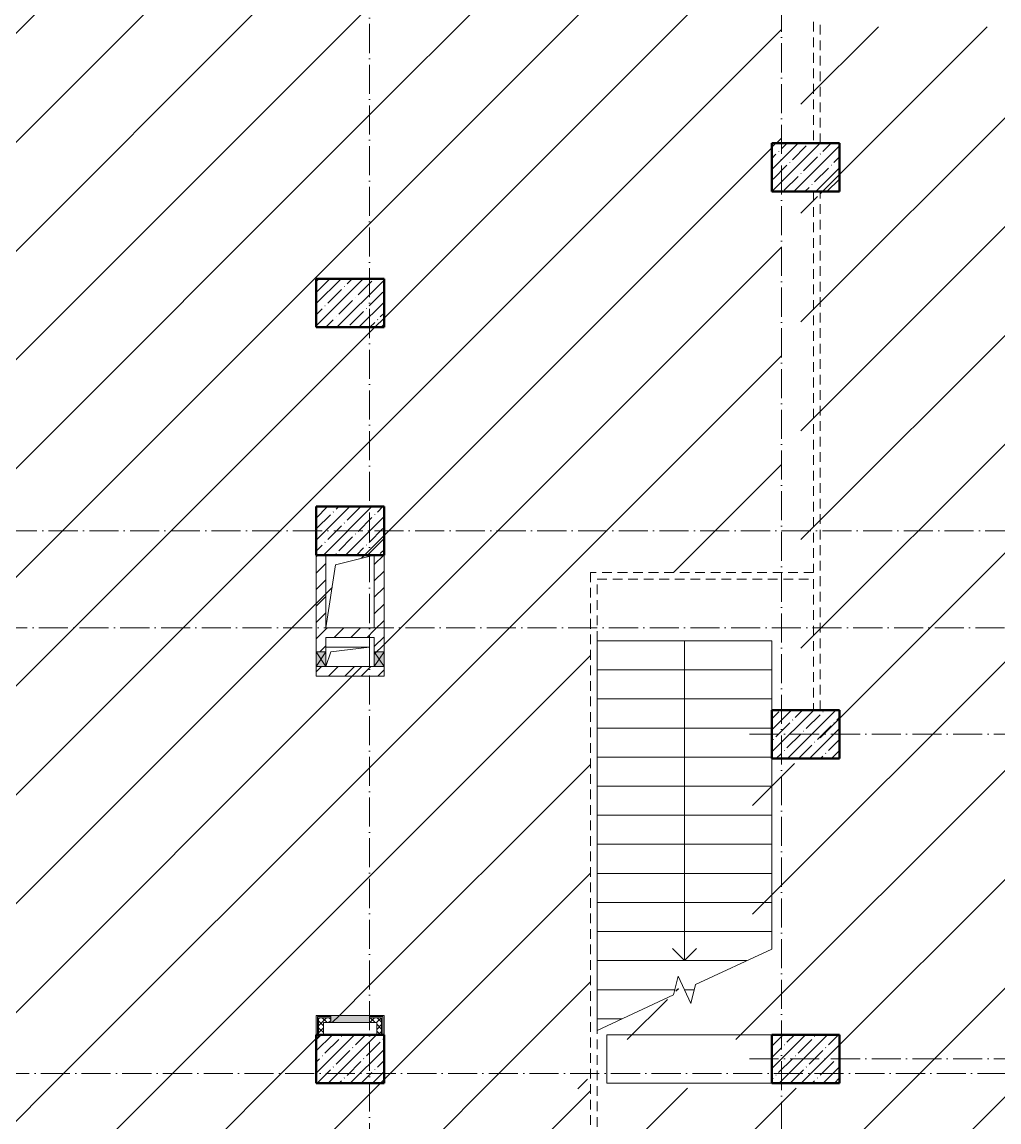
# Model space of a CAD drawing. Header units: millimetres. Extents: x 35697 to 388678, y -91946 to 171347.
# Drawn here: x 128775 to 138854, y 133195 to 144545 of the extents above; entities that cross this region are included whole.
import ezdxf

# ---------------------------------------------------------------- set-up
doc = ezdxf.new("R2010")
doc.units = ezdxf.units.MM
doc.linetypes.add('200_ШТРИХ_ш1п0_6_', pattern=[160, 100, -60])
doc.linetypes.add('50_200_ШТРИХ_1Т_ш5_п1_п1_', pattern=[700, 500, -100, 0, -100])
for name, color, linetype, lineweight in [('2.1) ПГП окна 2.8 м', 5, 'Continuous', 30), ('3.1) ЖБ окна 1.2 м', 102, 'Continuous', 30), ('A-DETL-____-OTLN-3', 7, '200_ШТРИХ_ш1п0_6_', 9), ('A-DETL-GENF-OTLN', 7, 'Continuous', 9), ('A-FLOR-____-OTLN', 7, 'Continuous', 9), ('A-GENM-____-OTLN', 7, 'Continuous', 9), ('A-GLAZ-____-OTLN', 7, 'Continuous', 9), ('A-WALL-____-MCUT', 7, 'Continuous', 13), ('A-WALL-____-MCUT-1', 7, 'Continuous', 9), ('A-WALL-____-OTLN', 7, 'Continuous', 9), ('A-WALL-____-PATT-1', 7, 'Continuous', 9), ('A-WALL-FNSH-MCUT-1', 7, 'Continuous', 9), ('S-COLS-____-MCUT', 7, 'Continuous', 50), ('S-COLS-____-OTLN', 7, 'Continuous', 9), ('S-GRID-____-OTLN-1', 7, '50_200_ШТРИХ_1Т_ш5_п1_п1_', 9), ('S-STRS-____-MBND', 7, 'Continuous', 9), ('S-STRS-____-OTLN-1', 7, 'Continuous', 9)]:
    doc.layers.add(name, color=color, linetype=linetype, lineweight=lineweight)
doc.layers.add('A-WALL-____-PATT-3', color=9, linetype='Continuous', lineweight=9, true_color=0x808080)
pattern_1 = [(45, (43259.71, 63713.66), (-84.85281, 84.85281), [])]
pattern_2 = [(45, (43259.71, 63713.66), (-35.35534, 35.35534), []), (135, (43259.71, 63713.66), (-35.35534, -35.35534), [])]

# ---------------------------------------------------------------- blocks, each defined once
blk = doc.blocks.new('BSC_Колонна _Прямоугольная - 500х700-V97-АР1_План отверстий 2 этажа в осях 1-64_Ю-ЯЯ')
at = {"layer": 'S-COLS-____-OTLN'}
h = blk.add_hatch(dxfattribs=at)
h.set_pattern_fill('FP_110', color=256, style=0, pattern_type=2)
h.set_pattern_definition([(315, (-70131.04, 93600), (114.04925, 114.04925), []), (315, (-70131.04, 93485.95), (114.04925, 114.04925), [201.613, -40.323, 3.353, -36.97])])
h.paths.add_polyline_path([(-250, -350), (250, -350), (250, 350), (-250, 350)], flags=0)
at = {"layer": 'S-COLS-____-MCUT'}
for p, q in [((250, 350), (-250, 350)), ((-250, 350), (-250, -350)), ((250, -350), (250, 350)), ((-250, -350), (250, -350))]:
    blk.add_line(p, q, dxfattribs=at)
blk = doc.blocks.new('BSC_Колонна _Прямоугольная - 500х700-V98-АР1_План отверстий 2 этажа в осях 1-64_Ю-ЯЯ')
at = {"layer": 'S-COLS-____-OTLN'}
h = blk.add_hatch(dxfattribs=at)
h.set_pattern_fill('FP_111', color=256, style=0, pattern_type=2)
h.set_pattern_definition([(315, (-73481.04, 93600), (114.04925, 114.04925), []), (315, (-73481.04, 93485.95), (114.04925, 114.04925), [201.613, -40.323, 3.353, -36.97])])
h.paths.add_polyline_path([(-250, -350), (250, -350), (250, 350), (-250, 350)], flags=0)
at = {"layer": 'S-COLS-____-MCUT'}
for p, q in [((250, 350), (-250, 350)), ((-250, 350), (-250, -350)), ((250, -350), (250, 350)), ((-250, -350), (250, -350))]:
    blk.add_line(p, q, dxfattribs=at)
blk = doc.blocks.new('BSC_Колонна _Прямоугольная - 500х700-V101-АР1_План отверстий 2 этажа в осях 1-64_Ю-ЯЯ')
at = {"layer": 'S-COLS-____-OTLN'}
h = blk.add_hatch(dxfattribs=at)
h.set_pattern_fill('FP_114', color=256, style=0, pattern_type=2)
h.set_pattern_definition([(315, (-79331.04, 93600), (114.04925, 114.04925), []), (315, (-79331.04, 93485.95), (114.04925, 114.04925), [201.613, -40.323, 3.353, -36.97])])
h.paths.add_polyline_path([(-250, -350), (250, -350), (250, 350), (-250, 350)], flags=0)
at = {"layer": 'S-COLS-____-MCUT'}
for p, q in [((250, 350), (-250, 350)), ((-250, 350), (-250, -350)), ((250, -350), (250, 350)), ((-250, -350), (250, -350))]:
    blk.add_line(p, q, dxfattribs=at)
blk = doc.blocks.new('BSC_Колонна _Прямоугольная - 500х700-V134-АР1_План отверстий 2 этажа в осях 1-64_Ю-ЯЯ')
at = {"layer": 'S-COLS-____-OTLN'}
h = blk.add_hatch(dxfattribs=at)
h.set_pattern_fill('FP_147', color=256, style=0, pattern_type=2)
h.set_pattern_definition([(315, (-70131.04, 88900), (114.04925, 114.04925), []), (315, (-70131.04, 88785.95), (114.04925, 114.04925), [201.613, -40.323, 3.353, -36.97])])
h.paths.add_polyline_path([(-250, -350), (250, -350), (250, 350), (-250, 350)], flags=0)
at = {"layer": 'S-COLS-____-MCUT'}
for p, q in [((250, 350), (-250, 350)), ((-250, 350), (-250, -350)), ((250, -350), (250, 350)), ((-250, -350), (250, -350))]:
    blk.add_line(p, q, dxfattribs=at)
blk = doc.blocks.new('BSC_Колонна _Прямоугольная - 500х700-V137-АР1_План отверстий 2 этажа в осях 1-64_Ю-ЯЯ')
at = {"layer": 'S-COLS-____-OTLN'}
h = blk.add_hatch(dxfattribs=at)
h.set_pattern_fill('FP_150', color=256, style=0, pattern_type=2)
h.set_pattern_definition([(315, (-75581.04, 88900), (114.04925, 114.04925), []), (315, (-75581.04, 88785.95), (114.04925, 114.04925), [201.613, -40.323, 3.353, -36.97])])
h.paths.add_polyline_path([(-250, -350), (250, -350), (250, 350), (-250, 350)], flags=0)
at = {"layer": 'S-COLS-____-MCUT'}
for p, q in [((250, 350), (-250, 350)), ((-250, 350), (-250, -350)), ((250, -350), (250, 350)), ((-250, -350), (250, -350))]:
    blk.add_line(p, q, dxfattribs=at)
blk = doc.blocks.new('BSC_Колонна _Прямоугольная - 500х700-V140-АР1_План отверстий 2 этажа в осях 1-64_Ю-ЯЯ')
at = {"layer": 'S-COLS-____-OTLN'}
h = blk.add_hatch(dxfattribs=at)
h.set_pattern_fill('FP_153', color=256, style=0, pattern_type=2)
h.set_pattern_definition([(315, (-77931.04, 88900), (114.04925, 114.04925), []), (315, (-77931.04, 88785.95), (114.04925, 114.04925), [201.613, -40.323, 3.353, -36.97])])
h.paths.add_polyline_path([(-250, -350), (250, -350), (250, 350), (-250, 350)], flags=0)
at = {"layer": 'S-COLS-____-MCUT'}
for p, q in [((250, 350), (-250, 350)), ((-250, 350), (-250, -350)), ((250, -350), (250, 350)), ((-250, -350), (250, -350))]:
    blk.add_line(p, q, dxfattribs=at)
blk = doc.blocks.new('AR_Отверстие прямоугольное _в плите_ - AR_Отверстие прямоугольное _в плите_-30552529-АР1_План отверстий 2 этажа в осях 1-64_Ю-ЯЯ')
at = {"layer": 'A-GENM-____-OTLN'}
for p, q in [((-150, 275), (250, 375)), ((-250, -375), (-150, 275))]:
    blk.add_line(p, q, dxfattribs=at)
blk = doc.blocks.new('AR_Отверстие прямоугольное _в плите_ - AR_Отверстие прямоугольное _в плите_-30553087-АР1_План отверстий 2 этажа в осях 1-64_Ю-ЯЯ')
at = {"layer": 'A-GENM-____-OTLN'}
for p, q in [((225, 100), (-225, 100)), ((-225, -100), (-175, 50)), ((-175, 50), (225, 100)), ((225, -100), (225, 100))]:
    blk.add_line(p, q, dxfattribs=at)
blk = doc.blocks.new('AR_Отверстие Ниша - Лючок-32406263-АР1_План отверстий 2 этажа в осях 1-64_Ю-ЯЯ')
at = {"layer": 'A-GLAZ-____-OTLN'}
blk.add_hatch(color=256, dxfattribs=at).paths.add_polyline_path([(-200, 37), (-200, -38), (200, -38), (200, 37)], flags=0)
for p, q in [((200, 37), (-200, 37)), ((-200, 37), (-200, -38)), ((200, -38), (200, 37)), ((-200, -38), (200, -38))]:
    blk.add_line(p, q, dxfattribs=at)
blk = doc.blocks.new('AR_Отверстие прямоугольное _в стене__БезПР - AR_Отверстие прямоугольное _в стене__БезПР-V203-АР1_План отверстий 2 этажа в осях 1-64_Ю-ЯЯ')
at = {"layer": 'A-GLAZ-____-OTLN'}
blk.add_hatch(color=256, dxfattribs=at).paths.add_polyline_path([(75, -50), (75, 50), (-75, 50), (-75, -50)], flags=0)
at = {"layer": 'A-DETL-GENF-OTLN'}
for p, q in [((-75, -50), (-75, 50)), ((-75, 50), (75, 50)), ((75, 50), (-75, -50)), ((-75, 50), (75, -50)), ((75, 50), (-75, 50)), ((-75, 50), (-75, -50)), ((75, 50), (75, -50)), ((75, -50), (75, 50)), ((75, -50), (-75, -50)), ((-75, -50), (75, -50))]:
    blk.add_line(p, q, dxfattribs=at)
blk = doc.blocks.new('2этаж')
at = {"layer": 'S-GRID-____-OTLN-1', "color": 251, "ltscale": 0.6, "true_color": 0x636466}
for p, q in [((73508.3, 549908.8), (73508.3, 498997)), ((77758.3, 498997), (77758.3, 549908.8)), ((33650.4, 534597), (88482.7, 534597)), ((18845.8, 533597), (88482.7, 533597)), ((77429.6, 532497), (88482.7, 532497)), ((77429.6, 529147), (88288.5, 529147)), ((88482.7, 528997), (33650.4, 528997))]:
    blk.add_line(p, q, dxfattribs=at)

msp = doc.modelspace()

# ---------------------------------------------------------------- hatches: boundary and pattern name
at = {"layer": '2.1) ПГП окна 2.8 м'}
h = msp.add_hatch(dxfattribs=at)
h.set_pattern_fill('ANSI31', color=5, scale=250)
h.paths.add_polyline_path([(127060, 134095), (127060, 133595), (126760, 133595), (126060, 133595), (126060, 134095), (126760, 134095)])
h.paths.add_polyline_path([(127047, 134082), (127047, 133607), (126760, 133607), (126760, 134082)], flags=16)
h.paths.add_polyline_path([(131810, 134295), (131960, 134295), (132360, 134295), (132510, 134295), (132510, 134095), (132510, 133595), (131810, 133595), (131810, 134095)])
h.paths.add_polyline_path([(131822, 134282), (131960, 134282), (131960, 134220), (132360, 134220), (132360, 134282), (132497, 134282), (132497, 134095), (131822, 134095)], flags=16)
h.paths.add_polyline_path([(131810, 137795), (131810, 137895), (131810, 138045), (131810, 139045), (131810, 139545), (132510, 139545), (132510, 139045), (132510, 138045), (132510, 137895), (132510, 137795)])
h.paths.add_polyline_path([(131810, 137895), (131810, 138045), (131910, 138045), (131910, 138195), (132410, 138195), (132410, 138045), (132510, 138045), (132510, 137895), (132410, 137895), (131910, 137895)], flags=17)
h.paths.add_polyline_path([(131810, 137895), (131860, 137970), (131810, 138045), (131910, 138045), (131910, 137895)], flags=16)
h.paths.add_polyline_path([(132010, 138945), (131910, 138295), (131910, 138295), (132410, 138295), (132410, 139045)], flags=16)
h.paths.add_polyline_path([(132410, 137895), (132410, 138045), (132510, 138045), (132460, 137970), (132510, 137895)], flags=16)
h.paths.add_polyline_path([(131710, 131295), (132510, 131295), (132510, 130795), (132510, 130295), (131810, 130295), (131710, 130295)])
h.paths.add_polyline_path([(131810, 131195), (132410, 131195), (132410, 130795), (131810, 130795)], flags=16)
h.paths.add_polyline_path([(126760, 130795), (126760, 130295), (126760, 130095), (126760, 128995), (126760, 128895), (125960, 128895), (125960, 130795), (126060, 130795)])
h.paths.add_polyline_path([(126060, 130295), (126660, 130295), (126660, 130095), (126760, 130095), (126760, 128995), (126660, 128995), (126060, 128995)], flags=16)
h.paths.add_polyline_path([(126760, 130095), (126710, 129545), (126760, 128995), (126660, 128995), (126660, 130095)], flags=0)
h.paths.add_polyline_path([(131810, 141395), (131810, 141895), (132510, 141895), (132510, 141395)])
h.paths.add_polyline_path([(131810, 145395), (131810, 145895), (131810, 146295), (132510, 146295), (132510, 145895), (132510, 145395)])
h.paths.add_polyline_path([(131910, 145895), (131910, 146195), (132410, 146195), (132410, 145895)], flags=16)
h.paths.add_polyline_path([(135510, 144645), (135510, 145945), (135510, 146870), (135504, 146870), (135504, 146939), (135510, 146939), (135510, 146870), (135510, 145945), (135610, 145945), (135610, 144645)])
h.paths.add_polyline_path([(135510, 144645), (135510, 145945), (135610, 145945), (135610, 144645)], flags=17)
h.paths.add_polyline_path([(132379, 119789), (132470, 119800), (132350, 119800), (132350, 119789)])
h.paths.add_polyline_path([(132310, 119789), (132304, 119795), (132304, 119720), (132310, 119720)])
h = msp.add_hatch(dxfattribs=at)
h.set_pattern_fill('ANSI31', color=5, scale=250)
h.paths.add_polyline_path([(132360, 145395), (131810, 145395), (131810, 145745), (127060, 145745), (127060, 144745), (127060, 141795), (127060, 140395), (127060, 139295), (131810, 139295), (131810, 139545), (132360, 139545), (132360, 141395), (131810, 141395), (131810, 141895), (132360, 141895)])
h = msp.add_hatch(dxfattribs=at)
h.set_pattern_fill('ANSI31', color=5, scale=250)
h.paths.add_polyline_path([(135510, 145745), (132510, 145745), (132510, 145395), (132360, 145395), (132360, 141895), (132510, 141895), (132510, 141395), (132360, 141395), (132360, 139545), (132510, 139545), (132510, 139295), (136610, 139295), (136610, 142795), (136510, 142795), (136510, 143295), (136610, 143295), (136610, 144545), (136510, 144545), (136510, 145245), (136510, 145545), (135610, 145545), (135610, 144645), (135510, 144645)])
h = msp.add_hatch(dxfattribs=at)
h.set_pattern_fill('ANSI31', color=5, scale=250)
h.set_pattern_definition([(45, (-200, -50), (-561.266, 561.266), [])])
h.paths.add_polyline_path([(144060, 133145), (144054, 133145), (144054, 133220), (144056, 133345), (143960, 133345), (143960, 133545), (143610, 133545), (143610, 134045), (143960, 134045), (143960, 134245), (144060, 134245), (144060, 134320), (144054, 134320), (144054, 134395), (144060, 136195), (144054, 136195), (144054, 136270), (144060, 136895), (143610, 136895), (143610, 137395), (144060, 137395), (144060, 139195), (144054, 139195), (144054, 139270), (144056, 139595), (143960, 139595), (143960, 139795), (144060, 139795), (144060, 140320), (144054, 140320), (144054, 140395), (144060, 142195), (144054, 142195), (144054, 142270), (144057, 142545), (143960, 142545), (143960, 142745), (143610, 142745), (143610, 143245), (143960, 143245), (143960, 143445), (144060, 143445), (144060, 145195), (143810, 145195), (143810, 145445), (142060, 145445), (142060, 144495), (141960, 144495), (140660, 144495), (140160, 144495), (138860, 144495), (136810, 144495), (136810, 143245), (137010, 143245), (137010, 142745), (136810, 142745), (136810, 137395), (137010, 137395), (137010, 136895), (136310, 136895), (136310, 136610), (136310, 136310), (136310, 136010), (136310, 135710), (136310, 135410), (136310, 135110), (136310, 134929), (135523, 134563), (135476, 134368), (135344, 134651), (135296, 134457), (134510, 134090), (134510, 128295), (136310, 128295), (137010, 128295), (137010, 127795), (136810, 127795), (136810, 125295), (137010, 125295), (137010, 124795), (136810, 124795), (136810, 119345), (137010, 119345), (137010, 119095), (140410, 119095), (143810, 119095), (143810, 119345), (144054, 119345), (144054, 119445), (144059, 124595), (143960, 124595), (143960, 124795), (143610, 124795), (143610, 125295), (144060, 125295), (144060, 127595), (143960, 127595), (143960, 127795), (143610, 127795), (143610, 128295), (144060, 128295)])
h.paths.add_polyline_path([(137010, 133545), (136310, 133545), (134610, 133545), (134610, 134045), (136310, 134045), (137010, 134045)], flags=16)
h = msp.add_hatch(dxfattribs=at)
h.set_pattern_fill('ANSI31', color=5, scale=250)
h.paths.add_polyline_path([(131810, 139045), (131810, 139295), (127060, 139295), (127060, 138295), (131810, 138295)])
h = msp.add_hatch(dxfattribs=at)
h.set_pattern_fill('ANSI31', color=5, scale=250)
h.paths.add_polyline_path([(134640, 138865), (136610, 138865), (136610, 139295), (132510, 139295), (132510, 139045), (132510, 138295), (134640, 138295)])
h = msp.add_hatch(dxfattribs=at)
h.set_pattern_fill('ANSI31', color=5, scale=250)
h.paths.add_polyline_path([(132360, 137795), (131810, 137795), (131810, 137895), (131810, 138045), (131810, 138295), (127060, 138295), (127060, 137445), (127060, 136045), (126410, 136045), (126410, 134095), (126760, 134095), (127060, 134095), (127060, 133695), (131810, 133695), (131810, 134095), (131810, 134295), (131960, 134295), (132360, 134295)])
h = msp.add_hatch(dxfattribs=at)
h.set_pattern_fill('ANSI31', color=5, scale=250)
h.paths.add_polyline_path([(134640, 138295), (132510, 138295), (132510, 138045), (132510, 137895), (132510, 137795), (132360, 137795), (132360, 134295), (132510, 134295), (132510, 134095), (132510, 133695), (134640, 133695)])
h = msp.add_hatch(dxfattribs=at)
h.set_pattern_fill('ANSI31', color=5, scale=250)
h.paths.add_polyline_path([(132360, 133595), (131810, 133595), (131810, 133695), (127060, 133695), (127060, 133595), (126760, 133595), (126410, 133595), (126410, 131295), (132360, 131295)])
h.paths.add_polyline_path([(129337, 131729), (130995, 131729), (130995, 132929), (129337, 132929)], flags=24)
h = msp.add_hatch(dxfattribs=at)
h.set_pattern_fill('ANSI31', color=5, scale=250)
h.paths.add_polyline_path([(134640, 133695), (132510, 133695), (132510, 133595), (132360, 133595), (132360, 131295), (134640, 131295)])
at = {"layer": 'A-WALL-____-PATT-1'}
h = msp.add_hatch(dxfattribs=at)
h.set_pattern_fill('FP_4', color=256, style=0, pattern_type=2)
h.set_pattern_definition(pattern_1)
h.paths.add_polyline_path([(131810, 138045), (131910, 138045), (131910, 139045), (131810, 139045)], flags=0)
h = msp.add_hatch(dxfattribs=at)
h.set_pattern_fill('FP_4', color=256, style=0, pattern_type=2)
h.set_pattern_definition(pattern_1)
h.paths.add_polyline_path([(132472, 138045), (132510, 138045), (132510, 139045), (132410, 139045), (132410, 138045), (132460, 138045)], flags=0)
h = msp.add_hatch(dxfattribs=at)
h.set_pattern_fill('FP_4', color=256, style=0, pattern_type=2)
h.set_pattern_definition(pattern_1)
h.paths.add_polyline_path([(132410, 138195), (132410, 138295), (131910, 138295), (131910, 138195)], flags=0)
h = msp.add_hatch(dxfattribs=at)
h.set_pattern_fill('FP_4', color=256, style=0, pattern_type=2)
h.set_pattern_definition(pattern_1)
h.paths.add_polyline_path([(131910, 137795), (132510, 137795), (132510, 137895), (131810, 137895), (131810, 137795)], flags=0)
at = {"layer": 'A-WALL-____-PATT-3'}
h = msp.add_hatch(dxfattribs=at)
h.set_pattern_fill('FP_7', color=256, style=0, pattern_type=2)
h.set_pattern_definition(pattern_2)
h.paths.add_polyline_path([(131835, 134220), (131960, 134220), (131960, 134270), (131835, 134270)], flags=0)
h.paths.add_polyline_path([(132485, 134220), (132485, 134270), (132360, 134270), (132360, 134220), (132435, 134220)], flags=0)
h = msp.add_hatch(dxfattribs=at)
h.set_pattern_fill('FP_7', color=256, style=0, pattern_type=2)
h.set_pattern_definition(pattern_2)
h.paths.add_polyline_path([(131885, 134095), (131885, 134220), (131835, 134220), (131835, 134095)], flags=0)
h = msp.add_hatch(dxfattribs=at)
h.set_pattern_fill('FP_7', color=256, style=0, pattern_type=2)
h.set_pattern_definition(pattern_2)
h.paths.add_polyline_path([(132485, 134095), (132485, 134220), (132435, 134220), (132435, 134095)], flags=0)

# ---------------------------------------------------------------- linework, layer by layer
at = {"layer": 'A-DETL-____-OTLN-3'}
for p, q in [((136940, 144545), (136940, 143295)), ((137010, 143295), (137010, 144545)), ((136940, 142795), (136940, 138865)), ((137010, 137445), (137010, 142795)), ((134640, 138865), (134640, 128275)), ((136940, 138865), (134640, 138865)), ((134710, 138160), (134710, 138795)), ((134710, 138795), (136940, 138795)), ((136940, 138795), (136940, 137445)), ((134710, 128345), (134710, 134140))]:
    msp.add_line(p, q, dxfattribs=at)
at = {"layer": 'A-FLOR-____-OTLN'}
for p, q in [((131910, 138095), (132360, 138095)), ((132360, 138095), (132360, 137895))]:
    msp.add_line(p, q, dxfattribs=at)
at = {"layer": 'A-WALL-____-MCUT'}
for p, q in [((131960, 134270), (131835, 134270)), ((131835, 134270), (131835, 134095)), ((131885, 134220), (131960, 134220)), ((131885, 134095), (131885, 134220)), ((132485, 134270), (132360, 134270)), ((132360, 134220), (132435, 134220)), ((132435, 134220), (132435, 134095)), ((132485, 134270), (132485, 134095))]:
    msp.add_line(p, q, dxfattribs=at)
at = {"layer": 'A-WALL-____-MCUT-1'}
for p, q in [((131960, 134282), (131822, 134282)), ((131822, 134282), (131822, 134095)), ((132497, 134282), (132360, 134282)), ((132497, 134282), (132497, 134095))]:
    msp.add_line(p, q, dxfattribs=at)
at = {"layer": 'A-WALL-____-OTLN'}
for p, q in [((134810, 134095), (136510, 134095)), ((134810, 134095), (134810, 133595)), ((136510, 133595), (134810, 133595))]:
    msp.add_line(p, q, dxfattribs=at)
at = {"layer": 'A-WALL-FNSH-MCUT-1'}
for p, q in [((131810, 139045), (131810, 138045)), ((131910, 138295), (131910, 139045)), ((132410, 139045), (132410, 138295)), ((132510, 138045), (132510, 139045)), ((132410, 138295), (131910, 138295)), ((131910, 138045), (131910, 138195)), ((131910, 138195), (132410, 138195)), ((132410, 138195), (132410, 138045)), ((131810, 137895), (131810, 137795)), ((131810, 137795), (132510, 137795)), ((132410, 137895), (131910, 137895)), ((132510, 137795), (132510, 137895)), ((131960, 134295), (131810, 134295)), ((131810, 134295), (131810, 134095)), ((132510, 134295), (132360, 134295)), ((132510, 134095), (132510, 134295))]:
    msp.add_line(p, q, dxfattribs=at)
at = {"layer": 'S-STRS-____-MBND'}
for p, q in [((135723, 134613), (136510, 134979)), ((135496, 134507), (135544, 134701)), ((135544, 134701), (135676, 134418)), ((135676, 134418), (135723, 134613)), ((134710, 134140), (135496, 134507))]:
    msp.add_line(p, q, dxfattribs=at)
at = {"layer": 'S-STRS-____-OTLN-1'}
for p, q in [((136510, 138160), (134710, 138160)), ((134710, 138160), (134710, 137860)), ((136510, 138160), (134710, 138160)), ((135610, 138160), (135610, 137860)), ((136510, 138160), (136510, 137860)), ((134710, 137860), (134710, 137560)), ((136510, 137860), (134710, 137860)), ((136510, 137860), (134710, 137860)), ((135610, 137860), (135610, 137560)), ((136510, 137860), (136510, 137560)), ((134710, 137560), (134710, 137260)), ((136510, 137560), (134710, 137560)), ((136510, 137560), (134710, 137560)), ((135610, 137560), (135610, 137260)), ((136510, 137560), (136510, 137445)), ((134710, 137260), (134710, 136960)), ((136510, 137260), (134710, 137260)), ((136510, 137260), (134710, 137260)), ((135610, 137260), (135610, 136960)), ((134710, 136960), (134710, 136660)), ((136510, 136960), (134710, 136960)), ((136510, 136960), (134710, 136960)), ((135610, 136960), (135610, 136660)), ((136510, 136945), (136510, 136660)), ((134710, 136660), (134710, 136360)), ((136510, 136660), (134710, 136660)), ((136510, 136660), (134710, 136660)), ((135610, 136660), (135610, 136360)), ((136510, 136660), (136510, 136360)), ((134710, 136360), (134710, 136060)), ((136510, 136360), (134710, 136360)), ((136510, 136360), (134710, 136360)), ((135610, 136360), (135610, 136060)), ((136510, 136360), (136510, 136060)), ((134710, 136060), (134710, 135760)), ((136510, 136060), (134710, 136060)), ((136510, 136060), (134710, 136060)), ((135610, 136060), (135610, 135760)), ((136510, 136060), (136510, 135760)), ((134710, 135760), (134710, 135460)), ((136510, 135760), (134710, 135760)), ((136510, 135760), (134710, 135760)), ((135610, 135760), (135610, 135460)), ((136510, 135760), (136510, 135460)), ((134710, 135460), (134710, 135160)), ((136510, 135460), (134710, 135460)), ((136510, 135460), (134710, 135460)), ((135610, 135460), (135610, 135160)), ((136510, 135460), (136510, 135160)), ((134710, 135160), (134710, 134860)), ((136510, 135160), (134710, 135160)), ((136510, 135160), (134710, 135160)), ((135610, 135160), (135610, 134860)), ((136510, 135160), (136510, 134979)), ((135610, 134860), (135485, 134985)), ((135610, 134860), (135735, 134985)), ((134710, 134860), (134710, 134560)), ((136253, 134860), (134710, 134860)), ((136253, 134860), (134710, 134860)), ((134710, 134560), (134710, 134260)), ((135509, 134560), (134710, 134560)), ((135509, 134560), (134710, 134560)), ((135710, 134560), (135610, 134560)), ((135710, 134560), (135610, 134560)), ((134710, 134260), (134710, 134140)), ((134966, 134260), (134710, 134260)), ((134966, 134260), (134710, 134260))]:
    msp.add_line(p, q, dxfattribs=at)

# ---------------------------------------------------------------- block references
at = {"layer": '3.1) ЖБ окна 1.2 м'}
msp.add_blockref('2этаж', (58851, -395302), dxfattribs=at)
at = {"layer": 'A-GENM-____-OTLN'}
for name, p in [('AR_Отверстие прямоугольное _в плите_ - AR_Отверстие прямоугольное _в плите_-30552529-АР1_План отверстий 2 этажа в осях 1-64_Ю-ЯЯ', (132160, 138670)), ('AR_Отверстие прямоугольное _в плите_ - AR_Отверстие прямоугольное _в плите_-30553087-АР1_План отверстий 2 этажа в осях 1-64_Ю-ЯЯ', (132135, 137995))]:
    msp.add_blockref(name, p, dxfattribs=at)
at = {"layer": 'A-GLAZ-____-OTLN'}
for name, p, rotation in [('AR_Отверстие прямоугольное _в стене__БезПР - AR_Отверстие прямоугольное _в стене__БезПР-V203-АР1_План отверстий 2 этажа в осях 1-64_Ю-ЯЯ', (131860, 137970), 270), ('AR_Отверстие прямоугольное _в стене__БезПР - AR_Отверстие прямоугольное _в стене__БезПР-V203-АР1_План отверстий 2 этажа в осях 1-64_Ю-ЯЯ', (132460, 137970), 270), ('AR_Отверстие Ниша - Лючок-32406263-АР1_План отверстий 2 этажа в осях 1-64_Ю-ЯЯ', (132160, 134257), 180)]:
    msp.add_blockref(name, p, dxfattribs=dict(at, rotation=rotation))
at = {"layer": 'S-COLS-____-OTLN', "rotation": 89.9999999999999}
for name, p in [('BSC_Колонна _Прямоугольная - 500х700-V101-АР1_План отверстий 2 этажа в осях 1-64_Ю-ЯЯ', (136860, 143045)), ('BSC_Колонна _Прямоугольная - 500х700-V140-АР1_План отверстий 2 этажа в осях 1-64_Ю-ЯЯ', (132160, 141645)), ('BSC_Колонна _Прямоугольная - 500х700-V137-АР1_План отверстий 2 этажа в осях 1-64_Ю-ЯЯ', (132160, 139295)), ('BSC_Колонна _Прямоугольная - 500х700-V98-АР1_План отверстий 2 этажа в осях 1-64_Ю-ЯЯ', (136860, 137195)), ('BSC_Колонна _Прямоугольная - 500х700-V134-АР1_План отверстий 2 этажа в осях 1-64_Ю-ЯЯ', (132160, 133845)), ('BSC_Колонна _Прямоугольная - 500х700-V97-АР1_План отверстий 2 этажа в осях 1-64_Ю-ЯЯ', (136860, 133845))]:
    msp.add_blockref(name, p, dxfattribs=at)

doc.saveas('drawing.dxf')
